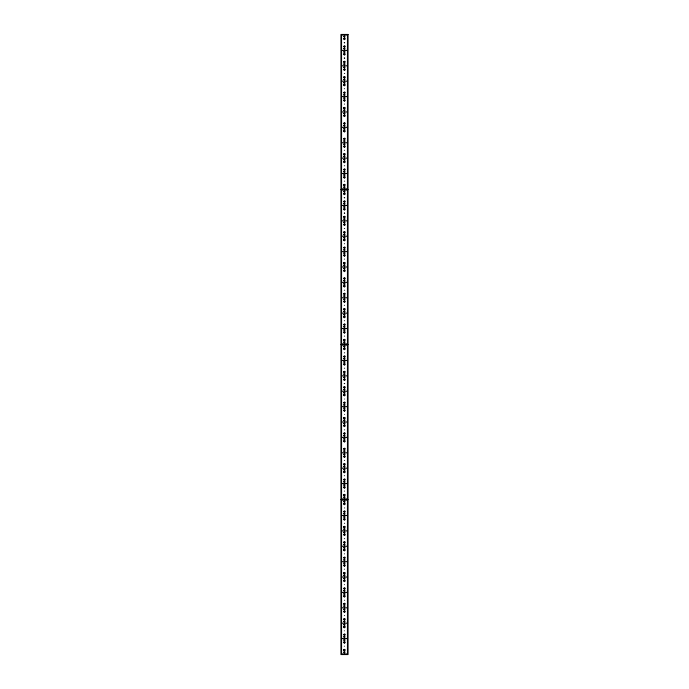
<?xml version="1.0" encoding="UTF-8"?>
<svg xmlns="http://www.w3.org/2000/svg" width="689" height="689" viewBox="0 0 689 689"><rect width="100%" height="100%" fill="white"/><g stroke="black" fill="none" stroke-linecap="round" stroke-linejoin="round"><path stroke-width="1.03" d="M344.354 73.465L344.646 73.465M344.354 165.765L344.646 165.765M344.354 181.155L344.646 181.155M344.354 228.49L344.646 228.49M344.646 352.82L344.354 352.82M344.646 368.21L344.354 368.21M344.629 399.009L344.603 399.043M344.629 414.39L344.603 414.425M344.354 553.922L344.44 553.749M344.354 569.303L344.44 569.131M344.354 584.694L344.422 584.599M344.354 630.84L344.397 630.779M344.354 646.23L344.397 646.161M344.345 88.726L344.56 88.674M344.345 104.117L344.56 104.056M344.345 150.262L344.578 150.297M344.345 243.751L344.56 243.699M344.345 259.142L344.56 259.081M344.655 290.224L344.345 290.224M344.345 305.287L344.578 305.322M344.345 320.678L344.629 320.755M344.345 336.06L344.629 336.146M344.655 429.858L344.345 429.858M344.371 460.398L344.629 460.398M344.345 475.703L344.578 475.729M344.345 491.085L344.578 491.111M344.655 507.965L344.422 507.939M344.603 523.295L344.397 523.295M344.629 538.652L344.371 538.652M344.655 600.274L344.422 600.24M344.603 615.604L344.397 615.604M341.537 35.044L347.463 35.044M341.537 50.426L347.463 50.426M341.537 65.808L347.463 65.808M341.537 81.19L347.463 81.19M341.537 96.581L347.463 96.581M341.537 111.962L347.463 111.962M341.537 127.344L347.463 127.344M341.537 142.735L347.463 142.735M341.537 158.117L347.463 158.117M341.537 173.499L347.463 173.499M341.537 188.881L347.463 188.881M340.952 189.475L348.048 189.475M341.537 190.069L347.463 190.069M341.537 205.451L347.463 205.451M341.537 220.833L347.463 220.833M341.537 236.215L347.463 236.215M341.537 251.606L347.463 251.606M341.537 266.988L347.463 266.988M341.537 282.369L347.463 282.369M341.537 297.76L347.463 297.76M341.537 313.142L347.463 313.142M341.537 328.524L347.463 328.524M341.537 343.906L347.463 343.906M340.952 344.5L348.048 344.5M341.537 345.094L347.463 345.094M341.537 360.476L347.463 360.476M341.537 375.858L347.463 375.858M341.537 391.24L347.463 391.24M341.537 406.631L347.463 406.631M341.537 422.012L347.463 422.012M341.537 437.394L347.463 437.394M341.537 452.785L347.463 452.785M341.537 468.167L347.463 468.167M341.537 483.549L347.463 483.549M341.537 498.931L347.463 498.931M340.952 499.525L348.048 499.525M341.537 500.119L347.463 500.119M341.537 515.501L347.463 515.501M341.537 530.883L347.463 530.883M341.537 546.265L347.463 546.265M341.537 561.656L347.463 561.656M341.537 577.038L347.463 577.038M341.537 592.419L347.463 592.419M341.537 607.81L347.463 607.81M341.537 623.192L347.463 623.192M341.537 638.574L347.463 638.574M341.537 653.956L347.463 653.956M347.463 34.45L347.463 654.55M341.537 34.45L341.537 654.55M343.785 36.448C344.689 39.273 345.981 34.459 343.785 36.448M343.708 38.679C344.715 41.814 346.145 36.457 343.708 38.679M344.069 38.773C344.612 40.47 345.387 37.576 344.069 38.773M343.708 46.37C344.715 49.513 346.145 44.148 343.708 46.37M344.285 42.675L344.689 42.847L344.311 42.623M343.785 48.635C344.689 51.46 345.981 46.645 343.785 48.635M344.069 46.464C344.612 48.161 345.387 45.267 344.069 46.464M343.785 51.83C344.689 54.655 345.981 49.841 343.785 51.83M343.708 54.061C344.715 57.204 346.145 51.839 343.708 54.061M344.069 54.155C344.612 55.852 345.387 52.958 344.069 54.155M343.708 61.752C344.715 64.895 346.145 59.53 343.708 61.752M344.285 58.057L344.689 58.229L344.311 58.005M343.785 64.017C344.689 66.842 345.981 62.027 343.785 64.017M344.069 61.846C344.612 63.543 345.387 60.649 344.069 61.846M343.785 67.212C344.689 70.037 345.981 65.222 343.785 67.212M343.708 69.443C344.715 72.586 346.145 67.229 343.708 69.443M344.069 69.537C344.612 71.234 345.387 68.349 344.069 69.537M343.708 77.134C344.715 80.277 346.145 74.92 343.708 77.134M343.785 79.407C344.689 82.232 345.981 77.409 343.785 79.407M344.069 77.237C344.612 78.925 345.387 76.04 344.069 77.237M343.785 82.602C344.689 85.427 345.981 80.604 343.785 82.602M343.708 84.825C344.715 87.968 346.145 82.611 343.708 84.825M344.069 84.928C344.612 86.616 345.387 83.731 344.069 84.928M343.708 92.515C344.715 95.659 346.145 90.302 343.708 92.515M343.785 94.789C344.689 97.614 345.981 92.8 343.785 94.789M344.069 92.619C344.612 94.315 345.387 91.422 344.069 92.619M343.785 97.984C344.689 100.809 345.981 95.995 343.785 97.984M343.708 100.215C344.715 103.35 346.145 97.993 343.708 100.215M344.069 100.31C344.612 102.006 345.387 99.113 344.069 100.31M343.708 107.906C344.715 111.05 346.145 105.684 343.708 107.906M343.785 110.171C344.689 112.996 345.981 108.182 343.785 110.171M344.069 108.001C344.612 109.697 345.387 106.804 344.069 108.001M343.785 113.366C344.689 116.191 345.981 111.377 343.785 113.366M343.708 115.597C344.715 118.741 346.145 113.375 343.708 115.597M344.069 115.692C344.612 117.388 345.387 114.495 344.069 115.692M343.708 123.288C344.715 126.431 346.145 121.066 343.708 123.288M343.785 125.562C344.689 128.387 345.981 123.564 343.785 125.562M344.069 123.383C344.612 125.079 345.387 122.186 344.069 123.383M343.785 128.757C344.689 131.573 345.981 126.759 343.785 128.757M343.708 130.979C344.715 134.122 346.145 128.765 343.708 130.979M344.069 131.074C344.612 132.77 345.387 129.885 344.069 131.074M343.708 138.67C344.715 141.813 346.145 136.456 343.708 138.67M343.785 140.944C344.689 143.768 345.981 138.945 343.785 140.944M344.069 138.773C344.612 140.461 345.387 137.576 344.069 138.773M343.785 144.139C344.689 146.964 345.981 142.141 343.785 144.139M343.708 146.361C344.715 149.504 346.145 144.147 343.708 146.361M344.069 146.464C344.612 148.161 345.387 145.267 344.069 146.464M343.708 154.052C344.715 157.195 346.145 151.838 343.708 154.052M343.785 156.325C344.689 159.15 345.981 154.336 343.785 156.325M344.069 154.155C344.612 155.852 345.387 152.958 344.069 154.155M343.785 159.521C344.689 162.346 345.981 157.531 343.785 159.521M343.708 161.751C344.715 164.886 346.145 159.529 343.708 161.751M344.069 161.846C344.612 163.543 345.387 160.649 344.069 161.846M343.708 169.442C344.715 172.586 346.145 167.22 343.708 169.442M343.785 171.707C344.689 174.532 345.981 169.718 343.785 171.707M344.069 169.537C344.612 171.234 345.387 168.34 344.069 169.537M343.785 174.903C344.689 177.728 345.981 172.913 343.785 174.903M343.708 177.133C344.715 180.277 346.145 174.911 343.708 177.133M344.069 177.228C344.612 178.925 345.387 176.031 344.069 177.228M343.708 184.824C344.715 187.968 346.145 182.611 343.708 184.824M343.785 187.098C344.689 189.923 345.981 185.1 343.785 187.098M344.069 184.919C344.612 186.616 345.387 183.73 344.069 184.919M343.785 191.473C344.689 194.298 345.981 189.484 343.785 191.473M343.708 193.704C344.715 196.839 346.145 191.482 343.708 193.704M344.069 193.798C344.612 195.495 345.387 192.601 344.069 193.798M343.708 201.395C344.715 204.538 346.145 199.173 343.708 201.395M344.285 197.7L344.715 197.821L344.311 197.648M343.785 203.66C344.689 206.485 345.981 201.67 343.785 203.66M344.069 201.489C344.612 203.186 345.387 200.292 344.069 201.489M343.785 206.855C344.689 209.68 345.981 204.866 343.785 206.855M343.708 209.086C344.715 212.229 346.145 206.864 343.708 209.086M344.069 209.18C344.612 210.877 345.387 207.983 344.069 209.18M343.708 216.777C344.715 219.92 346.145 214.555 343.708 216.777M344.285 213.082L344.689 213.254L344.311 213.03M343.785 219.042C344.689 221.867 345.981 217.052 343.785 219.042M344.069 216.871C344.612 218.568 345.387 215.674 344.069 216.871M343.785 222.237C344.689 225.062 345.981 220.247 343.785 222.237M343.708 224.468C344.715 227.611 346.145 222.254 343.708 224.468M344.069 224.562C344.612 226.259 345.387 223.374 344.069 224.562M343.708 232.159C344.715 235.302 346.145 229.945 343.708 232.159M343.785 234.432C344.689 237.257 345.981 232.434 343.785 234.432M344.069 232.262C344.612 233.95 345.387 231.065 344.069 232.262M343.785 237.627C344.689 240.452 345.981 235.629 343.785 237.627M343.708 239.85C344.715 242.993 346.145 237.636 343.708 239.85M344.069 239.953C344.612 241.641 345.387 238.756 344.069 239.953M343.708 247.54C344.715 250.684 346.145 245.327 343.708 247.54M343.785 249.814C344.689 252.639 345.981 247.825 343.785 249.814M344.069 247.644C344.612 249.34 345.387 246.447 344.069 247.644M343.785 253.009C344.689 255.834 345.981 251.02 343.785 253.009M343.708 255.24C344.715 258.375 346.145 253.018 343.708 255.24M344.069 255.335C344.612 257.031 345.387 254.138 344.069 255.335M343.708 262.931C344.715 266.075 346.145 260.709 343.708 262.931M343.785 265.196C344.689 268.021 345.981 263.207 343.785 265.196M344.069 263.026C344.612 264.722 345.387 261.829 344.069 263.026M343.785 268.391C344.689 271.216 345.981 266.402 343.785 268.391M343.708 270.622C344.715 273.766 346.145 268.4 343.708 270.622M344.069 270.717C344.612 272.413 345.387 269.52 344.069 270.717M343.708 278.313C344.715 281.457 346.145 276.091 343.708 278.313M343.785 280.587C344.689 283.412 345.981 278.589 343.785 280.587M344.069 278.408C344.612 280.104 345.387 277.211 344.069 278.408M343.785 283.782C344.689 286.598 345.981 281.784 343.785 283.782M343.708 286.004C344.715 289.147 346.145 283.79 343.708 286.004M344.069 286.099C344.612 287.795 345.387 284.91 344.069 286.099M343.708 293.695C344.715 296.838 346.145 291.481 343.708 293.695M343.785 295.969C344.689 298.793 345.981 293.97 343.785 295.969M344.069 293.798C344.612 295.486 345.387 292.601 344.069 293.798M343.785 299.164C344.689 301.989 345.981 297.166 343.785 299.164M343.708 301.386C344.715 304.529 346.145 299.172 343.708 301.386M344.069 301.489C344.612 303.186 345.387 300.292 344.069 301.489M343.708 309.077C344.715 312.22 346.145 306.863 343.708 309.077M343.785 311.35C344.689 314.175 345.981 309.361 343.785 311.35M344.069 309.18C344.612 310.877 345.387 307.983 344.069 309.18M343.785 314.546C344.689 317.371 345.981 312.556 343.785 314.546M343.708 316.776C344.715 319.911 346.145 314.554 343.708 316.776M344.069 316.871C344.612 318.568 345.387 315.674 344.069 316.871M343.708 324.467C344.715 327.611 346.145 322.245 343.708 324.467M343.785 326.732C344.689 329.557 345.981 324.743 343.785 326.732M344.069 324.562C344.612 326.259 345.387 323.365 344.069 324.562M343.785 329.928C344.689 332.753 345.981 327.938 343.785 329.928M343.708 332.158C344.715 335.302 346.145 329.936 343.708 332.158M344.069 332.253C344.612 333.95 345.387 331.056 344.069 332.253M343.708 339.849C344.715 342.993 346.145 337.636 343.708 339.849M343.785 342.123C344.689 344.948 345.981 340.125 343.785 342.123M344.069 339.944C344.612 341.641 345.387 338.755 344.069 339.944M343.785 346.498C344.689 349.323 345.981 344.509 343.785 346.498M343.708 348.729C344.715 351.864 346.145 346.507 343.708 348.729M344.069 348.823C344.612 350.52 345.387 347.626 344.069 348.823M343.708 356.42C344.715 359.563 346.145 354.198 343.708 356.42M343.785 358.685C344.689 361.51 345.981 356.695 343.785 358.685M344.069 356.514C344.612 358.211 345.387 355.317 344.069 356.514M343.785 361.88C344.689 364.705 345.981 359.891 343.785 361.88M343.708 364.111C344.715 367.254 346.145 361.889 343.708 364.111M344.069 364.205C344.612 365.902 345.387 363.008 344.069 364.205M343.708 371.802C344.715 374.945 346.145 369.58 343.708 371.802M343.785 374.067C344.689 376.892 345.981 372.077 343.785 374.067M344.069 371.896C344.612 373.593 345.387 370.699 344.069 371.896M343.785 377.262C344.689 380.087 345.981 375.272 343.785 377.262M343.708 379.493C344.715 382.636 346.145 377.279 343.708 379.493M344.069 379.587C344.612 381.284 345.387 378.399 344.069 379.587M343.708 387.184C344.715 390.327 346.145 384.97 343.708 387.184M344.285 383.497L344.689 383.661L344.311 383.437M343.785 389.457C344.689 392.282 345.981 387.459 343.785 389.457M344.069 387.287C344.612 388.975 345.387 386.09 344.069 387.287M343.785 392.652C344.689 395.477 345.981 390.654 343.785 392.652M343.708 394.875C344.715 398.018 346.145 392.661 343.708 394.875M344.069 394.978C344.612 396.666 345.387 393.781 344.069 394.978M343.708 402.565C344.715 405.709 346.145 400.352 343.708 402.565M343.785 404.839C344.689 407.664 345.981 402.85 343.785 404.839M344.069 402.669C344.612 404.365 345.387 401.472 344.069 402.669M343.785 408.034C344.689 410.859 345.981 406.045 343.785 408.034M343.708 410.265C344.715 413.4 346.145 408.043 343.708 410.265M344.069 410.36C344.612 412.056 345.387 409.163 344.069 410.36M343.708 417.956C344.715 421.1 346.145 415.734 343.708 417.956M343.785 420.221C344.689 423.046 345.981 418.232 343.785 420.221M344.069 418.051C344.612 419.747 345.387 416.854 344.069 418.051M343.785 423.416C344.689 426.241 345.981 421.427 343.785 423.416M343.708 425.647C344.715 428.791 346.145 423.425 343.708 425.647M344.069 425.742C344.612 427.438 345.387 424.545 344.069 425.742M343.708 433.338C344.715 436.481 346.145 431.116 343.708 433.338M343.785 435.612C344.689 438.437 345.981 433.614 343.785 435.612M344.069 433.433C344.612 435.129 345.387 432.236 344.069 433.433M343.785 438.807C344.689 441.623 345.981 436.809 343.785 438.807M343.708 441.029C344.715 444.172 346.145 438.815 343.708 441.029M344.069 441.124C344.612 442.82 345.387 439.935 344.069 441.124M343.708 448.72C344.715 451.863 346.145 446.506 343.708 448.72M343.785 450.994C344.689 453.818 345.981 448.995 343.785 450.994M344.069 448.823C344.612 450.511 345.387 447.626 344.069 448.823M343.785 454.189C344.689 457.014 345.981 452.191 343.785 454.189M343.708 456.411C344.715 459.554 346.145 454.197 343.708 456.411M344.069 456.514C344.612 458.211 345.387 455.317 344.069 456.514M343.708 464.102C344.715 467.245 346.145 461.888 343.708 464.102M343.785 466.375C344.689 469.2 345.981 464.386 343.785 466.375M344.069 464.205C344.612 465.902 345.387 463.008 344.069 464.205M343.785 469.571C344.689 472.396 345.981 467.581 343.785 469.571M343.708 471.801C344.715 474.936 346.145 469.579 343.708 471.801M344.069 471.896C344.612 473.593 345.387 470.699 344.069 471.896M343.708 479.492C344.715 482.636 346.145 477.27 343.708 479.492M343.785 481.757C344.689 484.582 345.981 479.768 343.785 481.757M344.069 479.587C344.612 481.284 345.387 478.39 344.069 479.587M343.785 484.953C344.689 487.778 345.981 482.963 343.785 484.953M343.708 487.183C344.715 490.327 346.145 484.961 343.708 487.183M344.069 487.278C344.612 488.975 345.387 486.081 344.069 487.278M343.708 494.874C344.715 498.018 346.145 492.661 343.708 494.874M343.785 497.148C344.689 499.973 345.981 495.15 343.785 497.148M344.069 494.969C344.612 496.666 345.387 493.78 344.069 494.969M343.785 501.523C344.689 504.348 345.981 499.534 343.785 501.523M343.708 503.754C344.715 506.889 346.145 501.532 343.708 503.754M344.069 503.848C344.612 505.545 345.387 502.651 344.069 503.848M343.708 511.445C344.715 514.588 346.145 509.223 343.708 511.445M343.785 513.71C344.689 516.535 345.981 511.72 343.785 513.71M344.069 511.539C344.612 513.236 345.387 510.342 344.069 511.539M343.785 516.905C344.689 519.73 345.981 514.916 343.785 516.905M343.708 519.136C344.715 522.279 346.145 516.914 343.708 519.136M344.069 519.23C344.612 520.927 345.387 518.033 344.069 519.23M343.708 526.827C344.715 529.97 346.145 524.605 343.708 526.827M343.785 529.092C344.689 531.917 345.981 527.102 343.785 529.092M344.069 526.921C344.612 528.618 345.387 525.724 344.069 526.921M343.785 532.287C344.689 535.112 345.981 530.297 343.785 532.287M343.708 534.518C344.715 537.661 346.145 532.304 343.708 534.518M344.069 534.612C344.612 536.309 345.387 533.424 344.069 534.612M343.708 542.209C344.715 545.352 346.145 539.995 343.708 542.209M343.785 544.482C344.689 547.307 345.981 542.484 343.785 544.482M344.069 542.312C344.612 544 345.387 541.115 344.069 542.312M343.785 547.677C344.689 550.502 345.981 545.679 343.785 547.677M343.708 549.9C344.715 553.043 346.145 547.686 343.708 549.9M344.069 550.003C344.612 551.691 345.387 548.806 344.069 550.003M343.708 557.59C344.715 560.734 346.145 555.377 343.708 557.59M343.785 559.864C344.689 562.689 345.981 557.875 343.785 559.864M344.069 557.694C344.612 559.39 345.387 556.497 344.069 557.694M343.785 563.059C344.689 565.884 345.981 561.07 343.785 563.059M343.708 565.29C344.715 568.425 346.145 563.068 343.708 565.29M344.069 565.385C344.612 567.081 345.387 564.188 344.069 565.385M343.708 572.981C344.715 576.125 346.145 570.759 343.708 572.981M343.785 575.246C344.689 578.071 345.981 573.257 343.785 575.246M344.069 573.076C344.612 574.772 345.387 571.879 344.069 573.076M343.785 578.441C344.689 581.266 345.981 576.452 343.785 578.441M343.708 580.672C344.715 583.816 346.145 578.45 343.708 580.672M344.069 580.767C344.612 582.463 345.387 579.57 344.069 580.767M343.708 588.363C344.715 591.506 346.145 586.141 343.708 588.363M343.785 590.637C344.689 593.462 345.981 588.639 343.785 590.637M344.069 588.458C344.612 590.154 345.387 587.261 344.069 588.458M343.785 593.832C344.689 596.648 345.981 591.834 343.785 593.832M343.708 596.054C344.715 599.197 346.145 593.84 343.708 596.054M344.069 596.149C344.612 597.845 345.387 594.96 344.069 596.149M343.708 603.745C344.715 606.888 346.145 601.531 343.708 603.745M343.785 606.019C344.689 608.843 345.981 604.02 343.785 606.019M344.069 603.848C344.612 605.536 345.387 602.651 344.069 603.848M343.785 609.214C344.689 612.039 345.981 607.216 343.785 609.214M343.708 611.436C344.715 614.579 346.145 609.222 343.708 611.436M344.069 611.539C344.612 613.236 345.387 610.342 344.069 611.539M343.708 619.127C344.715 622.27 346.145 616.913 343.708 619.127M343.785 621.4C344.689 624.225 345.981 619.411 343.785 621.4M344.069 619.23C344.612 620.927 345.387 618.033 344.069 619.23M343.785 624.596C344.689 627.421 345.981 622.606 343.785 624.596M343.708 626.826C344.715 629.961 346.145 624.604 343.708 626.826M344.069 626.921C344.612 628.618 345.387 625.724 344.069 626.921M343.708 634.517C344.715 637.661 346.145 632.295 343.708 634.517M343.785 636.782C344.689 639.607 345.981 634.793 343.785 636.782M344.069 634.612C344.612 636.309 345.387 633.415 344.069 634.612M343.785 639.978C344.689 642.803 345.981 637.988 343.785 639.978M343.708 642.208C344.715 645.352 346.145 639.986 343.708 642.208M344.069 642.303C344.612 644 345.387 641.106 344.069 642.303M343.708 649.899C344.715 653.043 346.145 647.686 343.708 649.899M343.785 652.173C344.689 654.998 345.981 650.175 343.785 652.173M344.069 649.994C344.612 651.691 345.387 648.805 344.069 649.994M348.048 34.45L340.952 34.45L340.952 654.55L348.048 654.55L348.048 34.45"/></g></svg>
